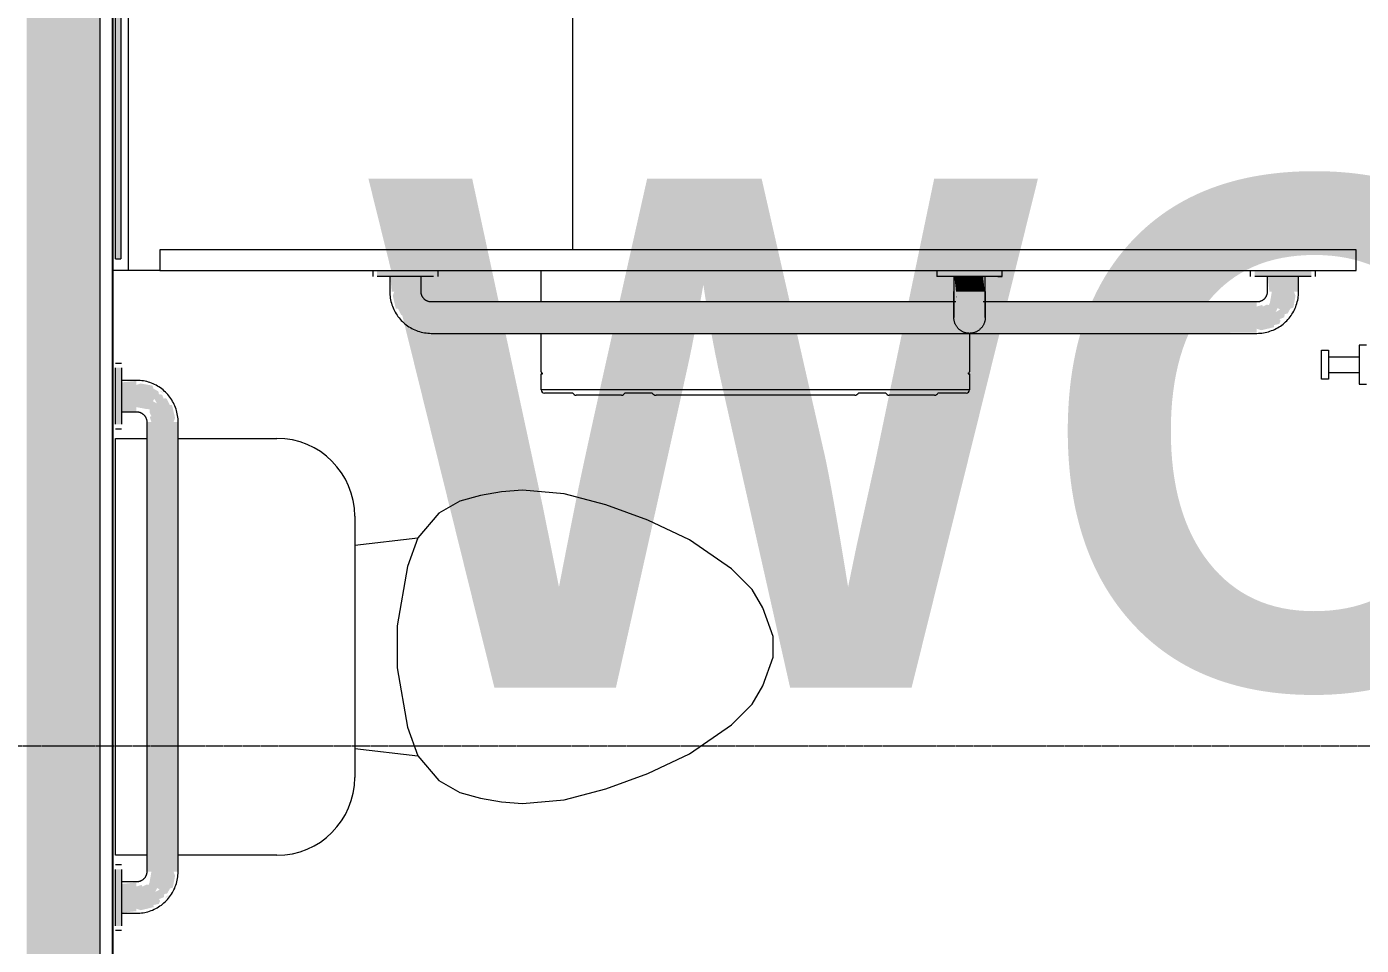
# Model space of a CAD drawing. Header units: inches. Extents: x 25369 to 33161, y -23509 to -20274.
# Drawn here: x 31447 to 31510.9, y -22552.6 to -22508.6 of the extents above; entities that cross this region are included whole.
import ezdxf

# ---------------------------------------------------------------- set-up
doc = ezdxf.new("R2010")
doc.units = ezdxf.units.IN
doc.header["$MEASUREMENT"] = 0
doc.linetypes.add('Grid Line 1_2_', pattern=[0.875, 0.5, -0.125, 0.125, -0.125])
for name, color, linetype, lineweight in [('A-GENM', 13, 'Continuous', 9), ('A-WALL', 113, 'Continuous', 9), ('I-WALL', 2, 'Continuous', 9), ('M-AREA-IDEN', 171, 'Continuous', 9), ('P-SANR-FIXT', 6, 'Continuous', 9), ('Q-CASE', 31, 'Continuous', 9), ('Q-SPCQ', 91, 'Continuous', 9), ('S-GRID', 1, 'Continuous', 9)]:
    doc.layers.add(name, color=color, linetype=linetype, lineweight=lineweight)
doc.styles.add('Arial_B', font='arialbd.ttf', dxfattribs={"height": 24.354149})

# ---------------------------------------------------------------- blocks, each defined once
blk = doc.blocks.new('Toilet-Domestic-3D - Toilet-Domestic-3D-V40-Overall Floor Plan')
at = {"layer": 'P-SANR-FIXT', "color": 7}
for p, q in [((-9.976, 19.476), (9.976, 19.476)), ((-9.976, 17.976), (-9.976, 19.476)), ((9.976, 19.476), (9.976, 17.975)), ((-9.976, 11.75), (-9.976, 16.476)), ((9.976, 16.477), (9.976, 11.75)), ((6.25, 8.024), (-6.25, 8.024)), ((-4.862, 8.024), (-5.209, 5)), ((4.862, 8.024), (5.209, 5)), ((-1, 6), (-3.836, 5.5)), ((1, 6), (-1, 6)), ((3.836, 5.5), (1, 6)), ((-3.836, 5.5), (-5.209, 5)), ((5.209, 5), (3.836, 5.5)), ((-5.209, 5), (-6.401, 4)), ((6.401, 4), (5.209, 5)), ((-6.401, 4), (-6.968, 3)), ((6.968, 3), (6.401, 4)), ((-6.968, 3), (-7.236, 2)), ((7.236, 2), (6.968, 3)), ((-7.236, 2), (-7.413, 0.996)), ((7.413, 0.996), (7.236, 2)), ((-7.413, 0.996), (-7.5, 0)), ((7.5, 0), (7.413, 0.996)), ((-7.5, 0), (-7.326, -1.992)), ((7.326, -1.992), (7.5, 0)), ((-7.326, -1.992), (-6.788, -4)), ((6.788, -4), (7.326, -1.992)), ((-6.788, -4), (-6.06, -6)), ((6.06, -6), (6.788, -4)), ((-6.06, -6), (-5.127, -8)), ((5.127, -8), (6.06, -6)), ((-5.127, -8), (-3.74, -10)), ((3.74, -10), (5.127, -8)), ((-3.74, -10), (-2.74, -11)), ((2.74, -11), (3.74, -10)), ((-2.74, -11), (-1.874, -11.5)), ((1.874, -11.5), (2.74, -11)), ((-1.874, -11.5), (-0.5, -12)), ((-0.5, -12), (0.5, -12)), ((0.5, -12), (1.874, -11.5))]:
    blk.add_line(p, q, dxfattribs=at)
for centre, start, end in [((-6.25, 11.75), 180, 270), ((6.25, 11.75), 270, 360)]:
    blk.add_arc(centre, 3.726, start, end, dxfattribs=at)
blk = doc.blocks.new('Partition-Floor_Braced-Bradley_Corp-St_Stl-ADA-N_Stalls - ADA _optional_ _ n Standard Stalls-320692-Overall Floor Plan')
at = {"layer": 'Q-SPCQ', "color": 7}
for p, q in [((179.5, -0.875), (178.5, -0.875)), ((178.5, -0.875), (178.5, -58.125)), ((179.5, -58.125), (179.5, -0.875)), ((178.5, -58.125), (179.5, -58.125))]:
    blk.add_line(p, q, dxfattribs=at)
blk = doc.blocks.new('817_Grab_Bars - 8170-001420-V46-Overall Floor Plan')
at = {"layer": 'Q-SPCQ'}
h = blk.add_hatch(color=9, dxfattribs=at)
h.paths.add_polyline_path([(25447.709, -22629.303), (25448.046, -22629.303), (25448.137, -22628.765), (25448.184, -22628.665), (25448.298, -22628.669), (25448.475, -22628.583), (25448.514, -22628.662), (25448.765, -22628.583), (25448.765, -22627.522), (25448.559, -22627.451), (25447.937, -22627.598), (25447.948, -22627.698), (25447.691, -22627.753), (25447.624, -22627.907), (25447.685, -22627.977), (25447.449, -22628.073), (25447.431, -22628.223), (25447.291, -22628.252), (25447.16, -22628.486), (25447.018, -22628.533), (25446.913, -22629.097), (25446.985, -22629.303), (25447.598, -22629.303)], flags=0)
h.paths.add_polyline_path([(25447.764, -22628.516), (25447.652, -22628.437), (25447.869, -22628.321), (25447.787, -22628.473)], flags=0)
h = blk.add_hatch(color=9, dxfattribs=at)
h.paths.add_polyline_path([(25462.655, -22628.136), (25462.515, -22628.31), (25462.591, -22628.247), (25462.616, -22628.203)], flags=0)
h.paths.add_polyline_path([(25462.768, -22627.808), (25462.537, -22627.926), (25462.678, -22628.121), (25462.775, -22627.972), (25462.77, -22627.859)], flags=0)
h.paths.add_polyline_path([(25461.844, -22628.803), (25461.861, -22628.727), (25461.962, -22628.461), (25462.019, -22628.247), (25461.995, -22628.13), (25461.942, -22628.053), (25462.073, -22627.808), (25462.329, -22627.74), (25462.388, -22627.74), (25462.515, -22627.577), (25462.515, -22627.455), (25462.753, -22627.522), (25462.768, -22627.808), (25462.915, -22627.808), (25463.023, -22628.484), (25463.176, -22628.803), (25488.265, -22628.777), (25488.265, -22627.303), (25448.765, -22627.328), (25448.765, -22628.803), (25460.335, -22628.803)], flags=0)
h.paths.add_polyline_path([(25463.222, -22628.564), (25463.102, -22628.223), (25463.213, -22628.247), (25463.222, -22628.537)], flags=0)
h = blk.add_hatch(color=9, dxfattribs=at)
h.paths.add_polyline_path([(25490.046, -22629.303), (25490.117, -22629.097), (25489.97, -22628.474), (25489.87, -22628.486), (25489.716, -22628.185), (25489.661, -22628.161), (25489.571, -22628.175), (25489.495, -22627.987), (25489.345, -22627.969), (25489.316, -22627.828), (25489.082, -22627.698), (25489.035, -22627.556), (25488.471, -22627.451), (25488.265, -22627.522), (25488.265, -22628.583), (25488.764, -22628.679), (25488.904, -22628.683), (25488.899, -22628.836), (25488.985, -22629.012), (25488.906, -22629.052), (25488.985, -22629.303), (25489.89, -22629.303)], flags=0)
h.paths.add_polyline_path([(25489.247, -22628.406), (25489.052, -22628.302), (25489.131, -22628.19)], flags=0)
h.paths.add_polyline_path([(25489.596, -22627.972), (25489.401, -22627.758), (25489.433, -22627.835), (25489.591, -22627.969)], flags=0)
for points in [[(25446.791, -22630.022), (25448.24, -22630.022), (25448.165, -22629.303), (25446.791, -22629.303)], [(25490.165, -22630.022), (25490.24, -22630.022), (25490.165, -22629.303), (25488.791, -22629.303), (25488.866, -22630.022), (25490.046, -22630.022)], [(25446.734, -22630.303), (25447.515, -22630.303), (25447.515, -22630.022), (25446.162, -22630.022), (25446.162, -22630.303), (25446.448, -22630.303)], [(25448.296, -22630.303), (25448.868, -22630.303), (25448.868, -22630.022), (25447.515, -22630.022), (25447.515, -22630.303), (25448.032, -22630.303)], [(25488.734, -22630.303), (25489.515, -22630.303), (25489.515, -22630.022), (25488.162, -22630.022), (25488.162, -22630.303), (25488.448, -22630.303)], [(25490.868, -22630.303), (25490.868, -22630.022), (25489.515, -22630.022), (25489.515, -22630.303), (25490.582, -22630.303)]]:
    blk.add_hatch(color=9, dxfattribs=at).paths.add_polyline_path(points, flags=0)
at = {"layer": 'Q-SPCQ', "color": 7}
for p, q in [((25488.265, -22627.303), (25448.765, -22627.303)), ((25448.765, -22628.803), (25461.856, -22628.803)), ((25463.166, -22628.803), (25488.265, -22628.803)), ((25446.765, -22629.303), (25446.765, -22630.022)), ((25448.265, -22630.022), (25448.265, -22629.303)), ((25488.765, -22629.303), (25488.765, -22630.022)), ((25490.265, -22630.022), (25490.265, -22629.303)), ((25445.953, -22630.022), (25445.953, -22630.303)), ((25446.162, -22630.022), (25447.515, -22630.022)), ((25447.515, -22630.022), (25448.868, -22630.022)), ((25449.078, -22630.303), (25449.078, -22630.022)), ((25487.953, -22630.022), (25487.953, -22630.303)), ((25488.162, -22630.022), (25489.515, -22630.022)), ((25489.515, -22630.022), (25490.868, -22630.022)), ((25491.078, -22630.303), (25491.078, -22630.022))]:
    blk.add_line(p, q, dxfattribs=at)
at = {"layer": 'Q-SPCQ', "color": 7, "flags": 128}
for points in [[(25448.765, -22627.303), (25448.685, -22627.304), (25448.605, -22627.309), (25448.526, -22627.317), (25448.447, -22627.328), (25448.368, -22627.343), (25448.29, -22627.36), (25448.213, -22627.381), (25448.136, -22627.404), (25448.061, -22627.431), (25447.986, -22627.461), (25447.913, -22627.493), (25447.842, -22627.529), (25447.771, -22627.567), (25447.703, -22627.608), (25447.636, -22627.652), (25447.571, -22627.699), (25447.508, -22627.748), (25447.446, -22627.799), (25447.387, -22627.853), (25447.331, -22627.909), (25447.276, -22627.968), (25447.224, -22628.029), (25447.174, -22628.091), (25447.127, -22628.156), (25447.082, -22628.222), (25447.04, -22628.29), (25447.001, -22628.36), (25446.965, -22628.431), (25446.932, -22628.504), (25446.901, -22628.578), (25446.874, -22628.653), (25446.849, -22628.729), (25446.828, -22628.806), (25446.809, -22628.884), (25446.794, -22628.963), (25446.782, -22629.042), (25446.773, -22629.121), (25446.768, -22629.201), (25446.765, -22629.281), (25446.765, -22629.303)], [(25490.265, -22629.303), (25490.264, -22629.223), (25490.259, -22629.143), (25490.251, -22629.063), (25490.24, -22628.984), (25490.225, -22628.905), (25490.208, -22628.827), (25490.187, -22628.75), (25490.164, -22628.674), (25490.137, -22628.598), (25490.107, -22628.524), (25490.075, -22628.451), (25490.039, -22628.379), (25490.001, -22628.309), (25489.96, -22628.24), (25489.916, -22628.174), (25489.869, -22628.108), (25489.82, -22628.045), (25489.769, -22627.984), (25489.715, -22627.925), (25489.659, -22627.868), (25489.6, -22627.814), (25489.54, -22627.761), (25489.477, -22627.712), (25489.412, -22627.664), (25489.346, -22627.62), (25489.278, -22627.578), (25489.208, -22627.539), (25489.137, -22627.503), (25489.064, -22627.469), (25488.99, -22627.439), (25488.915, -22627.411), (25488.839, -22627.387), (25488.762, -22627.365), (25488.684, -22627.347), (25488.605, -22627.332), (25488.526, -22627.32), (25488.447, -22627.311), (25488.367, -22627.305), (25488.287, -22627.303), (25488.265, -22627.303)], [(25448.265, -22629.303), (25448.266, -22629.283), (25448.267, -22629.263), (25448.269, -22629.243), (25448.272, -22629.223), (25448.275, -22629.203), (25448.28, -22629.184), (25448.285, -22629.165), (25448.291, -22629.146), (25448.297, -22629.127), (25448.305, -22629.108), (25448.313, -22629.09), (25448.322, -22629.072), (25448.331, -22629.054), (25448.342, -22629.037), (25448.353, -22629.02), (25448.364, -22629.004), (25448.376, -22628.988), (25448.389, -22628.973), (25448.403, -22628.958), (25448.417, -22628.944), (25448.431, -22628.93), (25448.447, -22628.917), (25448.462, -22628.905), (25448.478, -22628.893), (25448.495, -22628.882), (25448.512, -22628.872), (25448.53, -22628.862), (25448.547, -22628.853), (25448.566, -22628.844), (25448.584, -22628.837), (25448.603, -22628.83), (25448.622, -22628.824), (25448.641, -22628.818), (25448.661, -22628.814), (25448.68, -22628.81), (25448.7, -22628.807), (25448.72, -22628.805), (25448.74, -22628.803), (25448.76, -22628.803), (25448.765, -22628.803)], [(25488.265, -22628.803), (25488.285, -22628.803), (25488.305, -22628.804), (25488.325, -22628.806), (25488.345, -22628.809), (25488.365, -22628.813), (25488.384, -22628.817), (25488.403, -22628.822), (25488.423, -22628.828), (25488.441, -22628.835), (25488.46, -22628.842), (25488.478, -22628.85), (25488.496, -22628.859), (25488.514, -22628.869), (25488.531, -22628.879), (25488.548, -22628.89), (25488.564, -22628.902), (25488.58, -22628.914), (25488.595, -22628.927), (25488.61, -22628.94), (25488.624, -22628.954), (25488.638, -22628.969), (25488.651, -22628.984), (25488.663, -22629), (25488.675, -22629.016), (25488.686, -22629.033), (25488.696, -22629.05), (25488.706, -22629.067), (25488.715, -22629.085), (25488.724, -22629.103), (25488.731, -22629.122), (25488.738, -22629.14), (25488.744, -22629.159), (25488.75, -22629.179), (25488.754, -22629.198), (25488.758, -22629.218), (25488.761, -22629.238), (25488.763, -22629.257), (25488.765, -22629.277), (25488.765, -22629.297), (25488.765, -22629.303)]]:
    blk.add_lwpolyline(points, dxfattribs=at)
blk = doc.blocks.new('Dispenser-Toilet_Tissue-Frost_Products_LTD_-Jumbo-169 - Steel-Brushed-Stainless_Steel-V51-Overall Floor Plan')
at = {"layer": 'Q-SPCQ', "color": 10, "lineweight": 13}
for p, q in [((25542.517, -22521.803), (25542.517, -22520.303)), ((25542.517, -22525.143), (25542.517, -22523.303)), ((25563.014, -22523.277), (25563.014, -22525.143)), ((25542.517, -22526.003), (25542.517, -22525.234)), ((25542.517, -22525.234), (25542.577, -22525.234)), ((25542.577, -22525.234), (25542.577, -22525.203)), ((25562.957, -22525.203), (25562.957, -22525.234)), ((25562.957, -22525.234), (25563.014, -22525.234)), ((25563.014, -22525.234), (25563.014, -22526.003)), ((25563.014, -22526.003), (25542.517, -22526.003)), ((25544.029, -22526.163), (25542.677, -22526.163)), ((25546.361, -22526.263), (25544.19, -22526.263)), ((25547.829, -22526.163), (25546.522, -22526.163)), ((25557.52, -22526.263), (25548.013, -22526.263)), ((25559.011, -22526.163), (25557.704, -22526.163)), ((25561.343, -22526.263), (25559.172, -22526.263)), ((25562.857, -22526.163), (25561.504, -22526.163))]:
    blk.add_line(p, q, dxfattribs=at)
for centre, radius, start, end in [((25542.577, -22525.143), 0.06, 180, 270), ((25562.954, -22525.143), 0.0601, 272.68153, 0), ((25542.677, -22526.003), 0.16, 180, 270), ((25562.854, -22526.003), 0.16, 270.99811, 0), ((25544.19, -22526.083), 0.18, 206.3878, 270), ((25546.361, -22526.083), 0.18, 270, 333.6122), ((25548.013, -22526.043), 0.22, 213.05573, 270), ((25557.52, -22526.043), 0.22, 270, 326.94427), ((25559.172, -22526.083), 0.18, 206.3878, 270), ((25561.343, -22526.083), 0.18, 270, 333.6122)]:
    blk.add_arc(centre, radius, start, end, dxfattribs=at)
blk = doc.blocks.new('817_Grab_Bars - 8170-001240-V56-Overall Floor Plan')
at = {"layer": 'Q-SPCQ'}
for points in [[(25522.421, -22563.303), (25522.421, -22561.95), (25522.14, -22561.95), (25522.14, -22563.303)], [(25523.14, -22564.027), (25523.14, -22562.578), (25522.421, -22562.653), (25522.421, -22564.027)], [(25522.14, -22564.656), (25522.421, -22564.656), (25522.421, -22563.303), (25522.14, -22563.303), (25522.14, -22564.37)], [(25524.307, -22586.053), (25525.14, -22586.053), (25525.115, -22564.553), (25523.64, -22564.553), (25523.666, -22586.053), (25524.196, -22586.053)], [(25522.421, -22587.303), (25522.421, -22585.95), (25522.14, -22585.95), (25522.14, -22587.303)], [(25522.421, -22588.027), (25523.14, -22587.952), (25523.14, -22586.578), (25522.421, -22586.653), (25522.421, -22587.952)], [(25522.14, -22588.656), (25522.421, -22588.656), (25522.421, -22587.303), (25522.14, -22587.303), (25522.14, -22588.564)]]:
    blk.add_hatch(color=9, dxfattribs=at).paths.add_polyline_path(points, flags=0)
h = blk.add_hatch(color=9, dxfattribs=at)
h.paths.add_polyline_path([(25524.921, -22564.553), (25524.992, -22564.347), (25524.845, -22563.724), (25524.745, -22563.736), (25524.591, -22563.435), (25524.536, -22563.411), (25524.446, -22563.425), (25524.37, -22563.237), (25524.22, -22563.219), (25524.191, -22563.078), (25523.957, -22562.948), (25523.91, -22562.806), (25523.346, -22562.701), (25523.14, -22562.772), (25523.14, -22563.833), (25523.639, -22563.929), (25523.779, -22563.933), (25523.774, -22564.086), (25523.86, -22564.262), (25523.781, -22564.302), (25523.86, -22564.553), (25524.765, -22564.553)], flags=0)
h.paths.add_polyline_path([(25524.122, -22563.656), (25523.927, -22563.552), (25524.006, -22563.44)], flags=0)
h.paths.add_polyline_path([(25524.471, -22563.222), (25524.276, -22563.008), (25524.308, -22563.085), (25524.466, -22563.219)], flags=0)
h = blk.add_hatch(color=9, dxfattribs=at)
h.paths.add_polyline_path([(25523.346, -22587.905), (25523.969, -22587.758), (25523.957, -22587.658), (25524.214, -22587.603), (25524.282, -22587.449), (25524.22, -22587.378), (25524.456, -22587.282), (25524.474, -22587.133), (25524.615, -22587.104), (25524.745, -22586.87), (25524.887, -22586.823), (25524.992, -22586.259), (25524.921, -22586.053), (25523.86, -22586.053), (25523.768, -22586.59), (25523.722, -22586.691), (25523.607, -22586.686), (25523.431, -22586.772), (25523.391, -22586.694), (25523.14, -22586.772), (25523.14, -22587.833)], flags=0)
h.paths.add_polyline_path([(25524.471, -22587.383), (25524.685, -22587.189), (25524.608, -22587.22), (25524.474, -22587.379)], flags=0)
h.paths.add_polyline_path([(25524.037, -22587.035), (25524.141, -22586.84), (25524.253, -22586.918)], flags=0)
at = {"layer": 'Q-SPCQ', "color": 7}
for p, q in [((25522.421, -22561.74), (25522.14, -22561.74)), ((25522.14, -22563.303), (25522.14, -22561.95)), ((25522.421, -22561.95), (25522.421, -22563.303)), ((25523.14, -22562.553), (25522.421, -22562.553)), ((25522.14, -22564.656), (25522.14, -22563.303)), ((25522.421, -22563.303), (25522.421, -22564.656)), ((25522.421, -22564.053), (25523.14, -22564.053)), ((25522.14, -22564.865), (25522.421, -22564.865)), ((25523.64, -22564.553), (25523.64, -22586.053)), ((25525.14, -22586.053), (25525.14, -22564.553)), ((25522.421, -22585.74), (25522.14, -22585.74)), ((25522.14, -22587.303), (25522.14, -22585.95)), ((25522.421, -22585.95), (25522.421, -22587.303)), ((25523.14, -22586.553), (25522.421, -22586.553)), ((25522.14, -22588.656), (25522.14, -22587.303)), ((25522.421, -22587.303), (25522.421, -22588.656)), ((25522.421, -22588.053), (25523.14, -22588.053)), ((25522.14, -22588.865), (25522.421, -22588.865))]:
    blk.add_line(p, q, dxfattribs=at)
at = {"layer": 'Q-SPCQ', "color": 7, "flags": 128}
for points in [[(25525.14, -22564.553), (25525.139, -22564.473), (25525.134, -22564.393), (25525.126, -22564.313), (25525.115, -22564.234), (25525.1, -22564.155), (25525.083, -22564.077), (25525.062, -22564), (25525.039, -22563.924), (25525.012, -22563.848), (25524.982, -22563.774), (25524.95, -22563.701), (25524.914, -22563.629), (25524.876, -22563.559), (25524.835, -22563.49), (25524.791, -22563.424), (25524.744, -22563.358), (25524.695, -22563.295), (25524.644, -22563.234), (25524.59, -22563.175), (25524.534, -22563.118), (25524.475, -22563.064), (25524.415, -22563.011), (25524.352, -22562.962), (25524.287, -22562.914), (25524.221, -22562.87), (25524.153, -22562.828), (25524.083, -22562.789), (25524.012, -22562.753), (25523.939, -22562.719), (25523.865, -22562.689), (25523.79, -22562.661), (25523.714, -22562.637), (25523.637, -22562.615), (25523.559, -22562.597), (25523.48, -22562.582), (25523.401, -22562.57), (25523.322, -22562.561), (25523.242, -22562.555), (25523.162, -22562.553), (25523.14, -22562.553)], [(25523.14, -22564.053), (25523.16, -22564.053), (25523.18, -22564.054), (25523.2, -22564.056), (25523.22, -22564.059), (25523.24, -22564.063), (25523.259, -22564.067), (25523.278, -22564.072), (25523.298, -22564.078), (25523.316, -22564.085), (25523.335, -22564.092), (25523.353, -22564.1), (25523.371, -22564.109), (25523.389, -22564.119), (25523.406, -22564.129), (25523.423, -22564.14), (25523.439, -22564.152), (25523.455, -22564.164), (25523.47, -22564.177), (25523.485, -22564.19), (25523.499, -22564.204), (25523.513, -22564.219), (25523.526, -22564.234), (25523.538, -22564.25), (25523.55, -22564.266), (25523.561, -22564.283), (25523.571, -22564.3), (25523.581, -22564.317), (25523.59, -22564.335), (25523.599, -22564.353), (25523.606, -22564.372), (25523.613, -22564.39), (25523.619, -22564.409), (25523.625, -22564.429), (25523.629, -22564.448), (25523.633, -22564.468), (25523.636, -22564.488), (25523.638, -22564.507), (25523.64, -22564.527), (25523.64, -22564.547), (25523.64, -22564.553)], [(25523.14, -22588.053), (25523.22, -22588.051), (25523.3, -22588.046), (25523.38, -22588.038), (25523.459, -22588.027), (25523.538, -22588.013), (25523.616, -22587.995), (25523.693, -22587.975), (25523.769, -22587.951), (25523.845, -22587.925), (25523.919, -22587.895), (25523.992, -22587.862), (25524.064, -22587.827), (25524.134, -22587.788), (25524.203, -22587.747), (25524.27, -22587.703), (25524.335, -22587.657), (25524.398, -22587.608), (25524.459, -22587.556), (25524.518, -22587.502), (25524.575, -22587.446), (25524.63, -22587.388), (25524.682, -22587.327), (25524.731, -22587.264), (25524.779, -22587.2), (25524.823, -22587.133), (25524.865, -22587.065), (25524.904, -22586.995), (25524.94, -22586.924), (25524.974, -22586.851), (25525.004, -22586.778), (25525.032, -22586.702), (25525.056, -22586.626), (25525.078, -22586.549), (25525.096, -22586.471), (25525.111, -22586.393), (25525.123, -22586.314), (25525.132, -22586.234), (25525.138, -22586.154), (25525.14, -22586.074), (25525.14, -22586.053)], [(25523.64, -22586.053), (25523.64, -22586.073), (25523.639, -22586.093), (25523.637, -22586.113), (25523.634, -22586.132), (25523.63, -22586.152), (25523.626, -22586.172), (25523.621, -22586.191), (25523.615, -22586.21), (25523.608, -22586.229), (25523.601, -22586.248), (25523.593, -22586.266), (25523.584, -22586.284), (25523.574, -22586.301), (25523.564, -22586.318), (25523.553, -22586.335), (25523.541, -22586.351), (25523.529, -22586.367), (25523.516, -22586.383), (25523.503, -22586.397), (25523.489, -22586.411), (25523.474, -22586.425), (25523.459, -22586.438), (25523.443, -22586.451), (25523.427, -22586.462), (25523.41, -22586.474), (25523.393, -22586.484), (25523.376, -22586.494), (25523.358, -22586.503), (25523.34, -22586.511), (25523.321, -22586.519), (25523.303, -22586.526), (25523.284, -22586.532), (25523.264, -22586.537), (25523.245, -22586.542), (25523.225, -22586.546), (25523.205, -22586.549), (25523.186, -22586.551), (25523.166, -22586.552), (25523.146, -22586.553), (25523.14, -22586.553)]]:
    blk.add_lwpolyline(points, dxfattribs=at)
blk = doc.blocks.new('817_Grab_Bars - 8170-001180-V57-Overall Floor Plan')
at = {"layer": 'Q-SPCQ'}
h = blk.add_hatch(color=9, dxfattribs=at)
h.paths.add_polyline_path([(25461.091, -22631.584), (25461.057, -22631.303), (25460.953, -22631.584)], flags=0)
h.paths.add_polyline_path([(25462.906, -22631.584), (25463.868, -22631.584), (25463.868, -22631.303), (25461.162, -22631.303), (25461.162, -22631.584), (25462.515, -22631.584)], flags=0)
h.paths.add_polyline_path([(25463.973, -22631.584), (25464.078, -22631.303), (25463.939, -22631.303)], flags=0)
for points in [[(25462.515, -22632.303), (25462.515, -22631.584), (25461.791, -22631.584), (25461.866, -22632.303), (25462.321, -22632.303)], [(25462.515, -22632.303), (25463.24, -22632.303), (25463.165, -22631.584), (25462.515, -22631.584), (25462.515, -22632.139)], [(25461.884, -22632.624), (25461.917, -22632.509), (25461.88, -22632.561)], [(25462.776, -22634.012), (25463.111, -22633.476), (25462.994, -22633.475), (25463.035, -22633.191), (25463.159, -22633.016), (25463.165, -22632.303), (25462.515, -22632.303), (25462.515, -22633.934), (25462.689, -22633.84)]]:
    blk.add_hatch(color=9, dxfattribs=at).paths.add_polyline_path(points, flags=0)
h = blk.add_hatch(color=9, dxfattribs=at)
h.paths.add_polyline_path([(25462.515, -22633.717), (25462.497, -22633.402), (25462.407, -22633.526), (25462.454, -22633.609)], flags=0)
h.paths.add_polyline_path([(25462.262, -22633.798), (25462.252, -22633.552), (25462.375, -22633.469), (25462.515, -22633.068), (25462.515, -22632.303), (25461.866, -22632.303), (25461.955, -22632.662), (25461.855, -22632.786), (25461.955, -22633.108), (25462.006, -22633.12), (25462.125, -22633.326), (25462.017, -22633.354), (25462.117, -22633.853)], flags=0)
h.paths.add_polyline_path([(25462.515, -22634.151), (25462.515, -22633.717), (25462.264, -22633.84), (25462.283, -22634.144)], flags=0)
h.paths.add_polyline_path([(25461.928, -22633.383), (25461.81, -22633.12), (25461.854, -22633.383)], flags=0)
at = {"layer": 'Q-SPCQ', "color": 7}
for p, q in [((25460.953, -22631.303), (25460.953, -22631.584)), ((25460.953, -22631.303), (25460.953, -22631.584)), ((25464.078, -22631.584), (25464.078, -22631.303)), ((25464.078, -22631.584), (25464.078, -22631.303)), ((25464.078, -22631.584), (25460.953, -22631.584)), ((25461.765, -22631.584), (25461.765, -22632.303)), ((25461.765, -22631.584), (25461.765, -22632.303)), ((25463.265, -22632.303), (25463.265, -22631.584)), ((25463.265, -22632.303), (25463.265, -22631.584)), ((25463.868, -22631.584), (25464.078, -22631.584)), ((25464.078, -22631.584), (25463.868, -22631.584)), ((25463.868, -22631.584), (25464.078, -22631.584))]:
    blk.add_line(p, q, dxfattribs=at)
at = {"layer": 'Q-SPCQ', "color": 7, "flags": 128}
for points in [[(25461.765, -22632.303), (25461.765, -22632.353), (25461.765, -22632.403), (25461.765, -22632.452), (25461.765, -22632.502), (25461.765, -22632.551), (25461.765, -22632.6), (25461.765, -22632.648), (25461.765, -22632.696), (25461.765, -22632.743), (25461.765, -22632.79), (25461.765, -22632.835), (25461.765, -22632.88), (25461.765, -22632.924), (25461.765, -22632.967), (25461.765, -22633.009), (25461.765, -22633.049), (25461.765, -22633.089), (25461.765, -22633.127), (25461.765, -22633.164), (25461.765, -22633.2), (25461.765, -22633.234), (25461.765, -22633.266), (25461.765, -22633.297), (25461.765, -22633.327), (25461.765, -22633.355), (25461.765, -22633.381), (25461.765, -22633.405), (25461.765, -22633.428), (25461.765, -22633.449), (25461.765, -22633.468), (25461.765, -22633.485), (25461.765, -22633.5), (25461.765, -22633.514), (25461.765, -22633.525), (25461.765, -22633.535), (25461.765, -22633.542), (25461.765, -22633.548), (25461.765, -22633.551), (25461.765, -22633.553)], [(25461.765, -22633.553), (25461.765, -22633.552), (25461.765, -22633.549), (25461.765, -22633.544), (25461.765, -22633.537), (25461.765, -22633.528), (25461.765, -22633.517), (25461.765, -22633.504), (25461.765, -22633.489), (25461.765, -22633.473), (25461.765, -22633.454), (25461.765, -22633.434), (25461.765, -22633.412), (25461.765, -22633.388), (25461.765, -22633.362), (25461.765, -22633.334), (25461.765, -22633.305), (25461.765, -22633.275), (25461.765, -22633.243), (25461.765, -22633.209), (25461.765, -22633.174), (25461.765, -22633.137), (25461.765, -22633.099), (25461.765, -22633.06), (25461.765, -22633.02), (25461.765, -22632.978), (25461.765, -22632.936), (25461.765, -22632.892), (25461.765, -22632.847), (25461.765, -22632.802), (25461.765, -22632.756), (25461.765, -22632.709), (25461.765, -22632.661), (25461.765, -22632.613), (25461.765, -22632.564), (25461.765, -22632.515), (25461.765, -22632.466), (25461.765, -22632.416), (25461.765, -22632.366), (25461.765, -22632.316), (25461.765, -22632.303)], [(25463.265, -22633.553), (25463.265, -22633.552), (25463.265, -22633.549), (25463.265, -22633.544), (25463.265, -22633.537), (25463.265, -22633.528), (25463.265, -22633.517), (25463.265, -22633.504), (25463.265, -22633.489), (25463.265, -22633.473), (25463.265, -22633.454), (25463.265, -22633.434), (25463.265, -22633.412), (25463.265, -22633.388), (25463.265, -22633.362), (25463.265, -22633.334), (25463.265, -22633.305), (25463.265, -22633.275), (25463.265, -22633.243), (25463.265, -22633.209), (25463.265, -22633.174), (25463.265, -22633.137), (25463.265, -22633.099), (25463.265, -22633.06), (25463.265, -22633.02), (25463.265, -22632.978), (25463.265, -22632.936), (25463.265, -22632.892), (25463.265, -22632.847), (25463.265, -22632.802), (25463.265, -22632.756), (25463.265, -22632.709), (25463.265, -22632.661), (25463.265, -22632.613), (25463.265, -22632.564), (25463.265, -22632.515), (25463.265, -22632.466), (25463.265, -22632.416), (25463.265, -22632.366), (25463.265, -22632.316), (25463.265, -22632.303)], [(25463.265, -22632.303), (25463.265, -22632.353), (25463.265, -22632.403), (25463.265, -22632.452), (25463.265, -22632.502), (25463.265, -22632.551), (25463.265, -22632.6), (25463.265, -22632.648), (25463.265, -22632.696), (25463.265, -22632.743), (25463.265, -22632.79), (25463.265, -22632.835), (25463.265, -22632.88), (25463.265, -22632.924), (25463.265, -22632.967), (25463.265, -22633.009), (25463.265, -22633.049), (25463.265, -22633.089), (25463.265, -22633.127), (25463.265, -22633.164), (25463.265, -22633.2), (25463.265, -22633.234), (25463.265, -22633.266), (25463.265, -22633.297), (25463.265, -22633.327), (25463.265, -22633.355), (25463.265, -22633.381), (25463.265, -22633.405), (25463.265, -22633.428), (25463.265, -22633.449), (25463.265, -22633.468), (25463.265, -22633.485), (25463.265, -22633.5), (25463.265, -22633.514), (25463.265, -22633.525), (25463.265, -22633.535), (25463.265, -22633.542), (25463.265, -22633.548), (25463.265, -22633.551), (25463.265, -22633.553)], [(25462.515, -22634.303), (25462.485, -22634.302), (25462.455, -22634.3), (25462.425, -22634.297), (25462.396, -22634.293), (25462.366, -22634.288), (25462.337, -22634.281), (25462.308, -22634.274), (25462.279, -22634.265), (25462.251, -22634.255), (25462.223, -22634.244), (25462.196, -22634.231), (25462.169, -22634.218), (25462.143, -22634.204), (25462.117, -22634.188), (25462.092, -22634.172), (25462.067, -22634.154), (25462.044, -22634.136), (25462.021, -22634.117), (25461.999, -22634.096), (25461.977, -22634.075), (25461.957, -22634.053), (25461.937, -22634.031), (25461.919, -22634.007), (25461.901, -22633.983), (25461.884, -22633.958), (25461.868, -22633.932), (25461.854, -22633.906), (25461.84, -22633.88), (25461.828, -22633.852), (25461.816, -22633.825), (25461.806, -22633.796), (25461.797, -22633.768), (25461.789, -22633.739), (25461.782, -22633.71), (25461.776, -22633.68), (25461.772, -22633.651), (25461.768, -22633.621), (25461.766, -22633.591), (25461.765, -22633.561), (25461.765, -22633.553)], [(25463.265, -22633.553), (25463.265, -22633.583), (25463.263, -22633.613), (25463.26, -22633.643), (25463.256, -22633.672), (25463.25, -22633.702), (25463.244, -22633.731), (25463.236, -22633.76), (25463.227, -22633.789), (25463.217, -22633.817), (25463.206, -22633.845), (25463.194, -22633.872), (25463.18, -22633.899), (25463.166, -22633.925), (25463.151, -22633.951), (25463.134, -22633.976), (25463.117, -22634.001), (25463.098, -22634.024), (25463.079, -22634.047), (25463.059, -22634.07), (25463.038, -22634.091), (25463.016, -22634.111), (25462.993, -22634.131), (25462.97, -22634.15), (25462.945, -22634.167), (25462.92, -22634.184), (25462.895, -22634.2), (25462.869, -22634.214), (25462.842, -22634.228), (25462.815, -22634.24), (25462.787, -22634.252), (25462.759, -22634.262), (25462.73, -22634.271), (25462.701, -22634.279), (25462.672, -22634.286), (25462.643, -22634.292), (25462.613, -22634.296), (25462.583, -22634.3), (25462.553, -22634.302), (25462.523, -22634.303), (25462.515, -22634.303)]]:
    blk.add_lwpolyline(points, dxfattribs=at)
blk = doc.blocks.new('Robe_hook_5552 - Coat_hook_5552-V59-Overall Floor Plan')
at = {"layer": 'A-GENM', "color": 7}
for p, q in [((-0.937, 0), (-0.937, -0.35)), ((-0.937, -0.35), (0.938, -0.35)), ((-0.375, -1.813), (-0.375, -0.35)), ((0.375, -1.813), (0.375, -0.35)), ((0.938, -0.35), (0.938, 0)), ((-0.688, -2.163), (-0.688, -1.813)), ((-0.688, -1.813), (0.688, -1.813)), ((0.688, -1.813), (0.688, -2.163)), ((0.688, -2.163), (-0.688, -2.163))]:
    blk.add_line(p, q, dxfattribs=at)
blk = doc.blocks.new('Bradley-Washroom_Accessories-Mirrors-747_Standard - 84_ x 36_ _ BradEX-219120-Overall Floor Plan')
at = {"layer": 'Q-SPCQ'}
h = blk.add_hatch(color=7, dxfattribs=at)
h.paths.add_polyline_path([(25522.14, -22519.74), (25522.39, -22519.74), (25522.39, -22499.74), (25522.14, -22499.74), (25522.14, -22511.096)], flags=0)
h.paths.add_polyline_path([(25522.14, -22497.74), (25522.39, -22497.74), (25522.39, -22457.74), (25522.14, -22457.74), (25522.14, -22491.729)], flags=0)
h.paths.add_polyline_path([(25522.39, -22455.74), (25522.39, -22435.74), (25522.14, -22435.74), (25522.14, -22455.74)], flags=0)
at = {"layer": 'Q-SPCQ', "color": 7}
for p, q in [((25522.14, -22519.74), (25522.14, -22499.74)), ((25522.39, -22499.74), (25522.39, -22519.74)), ((25522.14, -22519.74), (25522.39, -22519.74))]:
    blk.add_line(p, q, dxfattribs=at)
blk = doc.blocks.new('Counter Top - 24_ Depth-194481-Overall Floor Plan')
at = {"layer": 'Q-CASE', "color": 7}
for p, q in [((-47.262, 22), (36.863, 22)), ((37.863, 2.25), (37.863, 0)), ((37.863, 0.75), (-47.262, 0.75))]:
    blk.add_line(p, q, dxfattribs=at)
blk = doc.blocks.new('Locker Rooms and Restrooms_rvt-2-Overall Floor Plan')
at = {"layer": 'I-WALL', "lineweight": 5}
blk.add_hatch(color=254, dxfattribs=at).paths.add_polyline_path([(25517.89, -22695.428), (25521.39, -22695.428), (25521.39, -22434.553), (25517.89, -22434.553), (25517.89, -22685.398)], flags=0)
at = {"layer": 'A-WALL', "color": 7}
blk.add_line((25521.39, -22435.178), (25521.39, -22691.303), dxfattribs=at)
at = {"layer": 'I-WALL', "color": 250, "lineweight": 25}
blk.add_line((25522.015, -22691.303), (25522.015, -22435.178), dxfattribs=at)
at = {"lineweight": 9}
for name, p, rotation in [('Counter Top - 24_ Depth-194481-Overall Floor Plan', (25522.015, -22482.44), 270.0000000000002), ('Partition-Floor_Braced-Bradley_Corp-St_Stl-ADA-N_Stalls - ADA _optional_ _ n Standard Stalls-320692-Overall Floor Plan', (25523.39, -22698.803), 90.00000000000044), ('817_Grab_Bars - 8170-001420-V46-Overall Floor Plan', (51025.53, -45150.606), 180), ('Robe_hook_5552 - Coat_hook_5552-V59-Overall Floor Plan', (25582.016, -22524.803), 269.9999999999997), ('Toilet-Domestic-3D - Toilet-Domestic-3D-V40-Overall Floor Plan', (25541.616, -22538.303), 89.99999999999991)]:
    blk.add_blockref(name, p, dxfattribs=dict(at, rotation=rotation))
for name, p in [('Bradley-Washroom_Accessories-Mirrors-747_Standard - 84_ x 36_ _ BradEX-219120-Overall Floor Plan', (0, 0)), ('Dispenser-Toilet_Tissue-Frost_Products_LTD_-Jumbo-169 - Steel-Brushed-Stainless_Steel-V51-Overall Floor Plan', (0, 0)), ('817_Grab_Bars - 8170-001180-V57-Overall Floor Plan', (100.5, 111)), ('817_Grab_Bars - 8170-001240-V56-Overall Floor Plan', (0, 37))]:
    blk.add_blockref(name, p, dxfattribs=at)

msp = doc.modelspace()

# ---------------------------------------------------------------- linework, layer by layer
at = {"layer": 'S-GRID', "linetype": 'Grid Line 1_2_'}
for p, q in [((32356.468, -22543.053), (27400.486, -22543.053)), ((32648.191, -22543.053), (27719.333, -22543.053))]:
    msp.add_line(p, q, dxfattribs=at)

# ---------------------------------------------------------------- block references
at = {"lineweight": 5}
msp.add_blockref('Locker Rooms and Restrooms_rvt-2-Overall Floor Plan', (5929.126, 0), dxfattribs=at)

# ---------------------------------------------------------------- texts
at = {"layer": 'M-AREA-IDEN', "insert": (31545.811, -22515.907), "char_height": 24.3541, "width": 191.232, "attachment_point": 2, "line_spacing_factor": 0.938532, "style": 'Arial_B'}
msp.add_mtext("WOMEN'S\\PLOCKER", dxfattribs=at)

doc.saveas('drawing.dxf')
